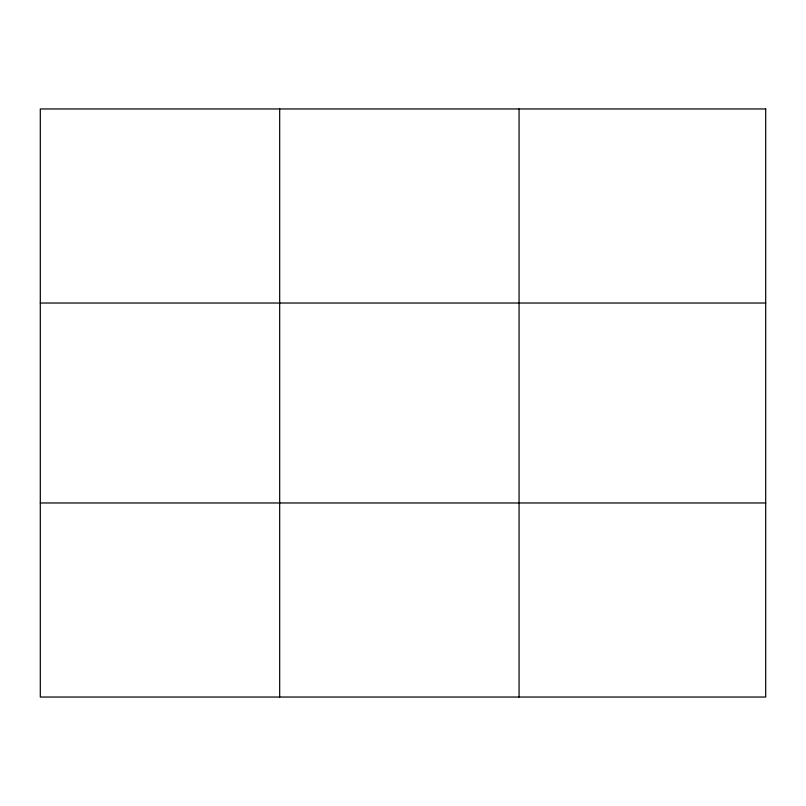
<?xml version="1.0" encoding="UTF-8"?>
<svg xmlns="http://www.w3.org/2000/svg" width="806" height="806" viewBox="0 0 806 806"><rect width="100%" height="100%" fill="white"/><g stroke="black" fill="none" stroke-linecap="round" stroke-linejoin="round"><path stroke-width="1.21" d="M279.682 108.961L279.682 697.039M519.064 108.961L519.064 697.039M40.3 303.026L765.7 303.026M40.3 502.974L765.7 502.974M765.7 108.961L765.7 697.039L40.3 697.039L40.3 108.961L765.7 108.961"/></g></svg>
